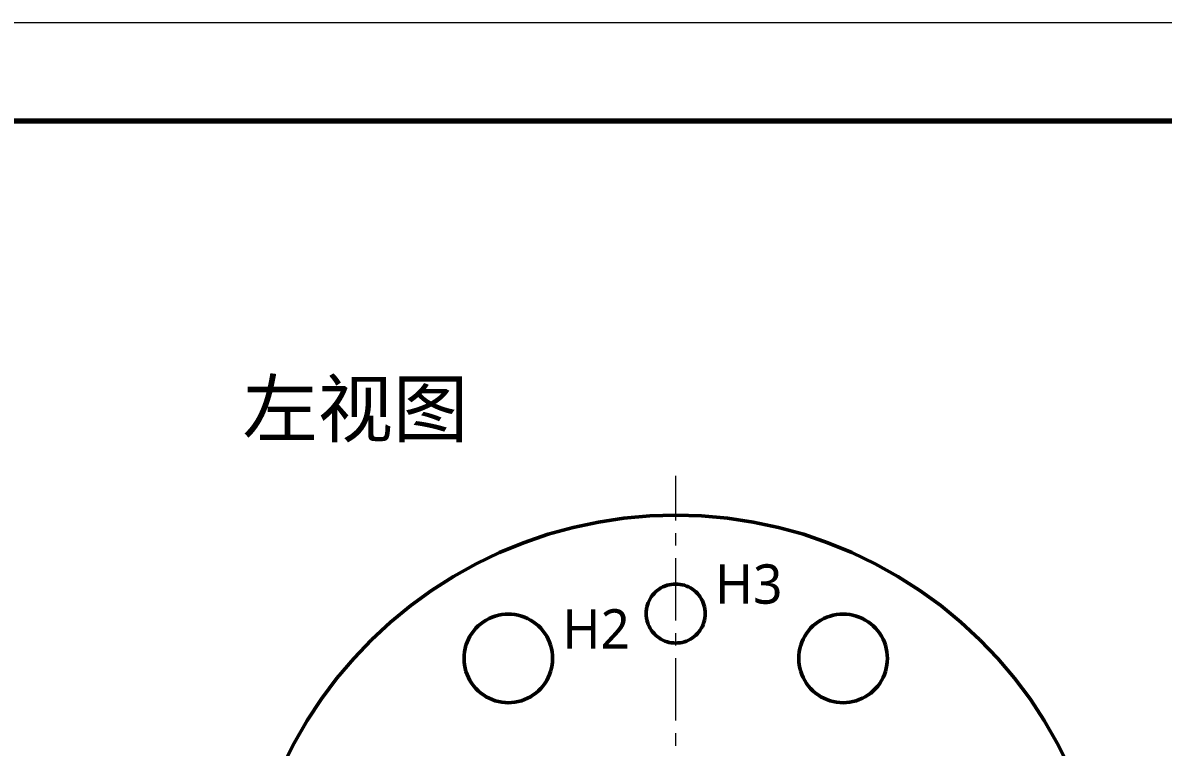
# Model space of a CAD drawing. Header units: millimetres. Extents: x 0 to 420, y 0 to 297.
# Drawn here: x 176.3 to 234.2, y 260.2 to 297 of the extents above; entities that cross this region are included whole.
import ezdxf

# ---------------------------------------------------------------- set-up
doc = ezdxf.new("R2010")
doc.units = ezdxf.units.MM
doc.linetypes.add('CENTER', pattern=[5.08, 3.175, -0.635, 0.635, -0.635])
doc.linetypes.add('DASHED', pattern=[1.524, 1.27, -0.254])
for name, color, linetype, lineweight in [('CENTER', 1, 'CENTER', 18), ('DIM', 3, 'CONTINUOUS', 18), ('FRAME', 7, 'CONTINUOUS', 70), ('HIDDEN', 8, 'DASHED', 25), ('TEXT', 7, 'CONTINUOUS', 25), ('VISIBLE', 7, 'CONTINUOUS', 50)]:
    doc.layers.add(name, color=color, linetype=linetype, lineweight=lineweight)
doc.styles.add('CJK', font='NotoSansCJK-Regular.ttc')

msp = doc.modelspace()

# ---------------------------------------------------------------- linework, layer by layer
at = {"layer": 'CENTER'}
msp.add_line((209.49754, 226), (209.49754, 274), dxfattribs=at)
at = {"layer": 'FRAME', "lineweight": 18}
msp.add_lwpolyline([(0, 0), (420, 0), (420, 297), (0, 297)], close=True, dxfattribs=at)
at = {"layer": 'FRAME'}
msp.add_lwpolyline([(25, 5), (415, 5), (415, 292), (25, 292)], close=True, dxfattribs=at)
at = {"layer": 'HIDDEN'}
for points in [[(204.28177, 271.37278), (205.56929, 271.64645)], [(205.56929, 271.64645), (206.87087, 271.84263)], [(206.87087, 271.84263), (208.18185, 271.96062)], [(208.18185, 271.96062), (209.49754, 272)], [(209.49754, 272), (210.81323, 271.96062)], [(210.81323, 271.96062), (212.12421, 271.84263)], [(212.12421, 271.84263), (213.42579, 271.64645)], [(213.42579, 271.64645), (214.71331, 271.37278)], [(201.76729, 270.59717), (203.01292, 271.0226)], [(203.01292, 271.0226), (204.28177, 271.37278)], [(214.71331, 271.37278), (215.98215, 271.0226)], [(215.98215, 271.0226), (217.22778, 270.59717)], [(200.54933, 270.098), (201.76729, 270.59717)], [(217.22778, 270.59717), (218.44574, 270.098)], [(199.3634, 269.52689), (200.54933, 270.098)], [(218.44574, 270.098), (219.63167, 269.52689)], [(198.21375, 268.88587), (199.3634, 269.52689)], [(219.63167, 269.52689), (220.78132, 268.88587)], [(197.1045, 268.17725), (198.21375, 268.88587)], [(220.78132, 268.88587), (221.89058, 268.17725)], [(196.0396, 267.40356), (197.1045, 268.17725)], [(208.47728, 268.09958), (208.39796, 268.02026)], [(208.5623, 268.17275), (208.47728, 268.09958)], [(208.65256, 268.23936), (208.5623, 268.17275)], [(208.74754, 268.29904), (208.65256, 268.23936)], [(208.84671, 268.35145), (208.74754, 268.29904)], [(208.94953, 268.39631), (208.84671, 268.35145)], [(209.05541, 268.43336), (208.94953, 268.39631)], [(209.16376, 268.46239), (209.05541, 268.43336)], [(209.27397, 268.48325), (209.16376, 268.46239)], [(209.38544, 268.49581), (209.27397, 268.48325)], [(209.49754, 268.5), (209.38544, 268.49581)], [(209.60963, 268.49581), (209.49754, 268.5)], [(209.7211, 268.48325), (209.60963, 268.49581)], [(209.83132, 268.46239), (209.7211, 268.48325)], [(209.93967, 268.43336), (209.83132, 268.46239)], [(210.04555, 268.39631), (209.93967, 268.43336)], [(210.14836, 268.35145), (210.04555, 268.39631)], [(210.24754, 268.29904), (210.14836, 268.35145)], [(210.34252, 268.23936), (210.24754, 268.29904)], [(210.43277, 268.17275), (210.34252, 268.23936)], [(210.5178, 268.09958), (210.43277, 268.17275)], [(210.59712, 268.02026), (210.5178, 268.09958)], [(221.89058, 268.17725), (222.95547, 267.40356)], [(208.10123, 267.54801), (208.06418, 267.44213)], [(208.14608, 267.65083), (208.10123, 267.54801)], [(208.1985, 267.75), (208.14608, 267.65083)], [(208.25818, 267.84498), (208.1985, 267.75)], [(208.32479, 267.93523), (208.25818, 267.84498)], [(208.39796, 268.02026), (208.32479, 267.93523)], [(210.67029, 267.93523), (210.59712, 268.02026)], [(210.7369, 267.84498), (210.67029, 267.93523)], [(210.79658, 267.75), (210.7369, 267.84498)], [(210.84899, 267.65083), (210.79658, 267.75)], [(210.89385, 267.54801), (210.84899, 267.65083)], [(210.9309, 267.44213), (210.89385, 267.54801)], [(195.02289, 266.56757), (196.0396, 267.40356)], [(200.66219, 266.9473), (200.49687, 266.91602)], [(200.8294, 266.96614), (200.66219, 266.9473)], [(200.99754, 266.97243), (200.8294, 266.96614)], [(201.16568, 266.96614), (200.99754, 266.97243)], [(201.33288, 266.9473), (201.16568, 266.96614)], [(201.49821, 266.91602), (201.33288, 266.9473)], [(208.00173, 267.1121), (207.99754, 267)], [(207.99754, 267), (208.00173, 266.8879)], [(208.01429, 267.22356), (208.00173, 267.1121)], [(208.03515, 267.33378), (208.01429, 267.22356)], [(208.06418, 267.44213), (208.03515, 267.33378)], [(210.95993, 267.33378), (210.9309, 267.44213)], [(210.98078, 267.22356), (210.95993, 267.33378)], [(210.99334, 267.1121), (210.98078, 267.22356)], [(210.99754, 267), (210.99334, 267.1121)], [(210.99334, 266.8879), (210.99754, 267)], [(217.66219, 266.9473), (217.49687, 266.91602)], [(217.8294, 266.96614), (217.66219, 266.9473)], [(217.99754, 266.97243), (217.8294, 266.96614)], [(218.16568, 266.96614), (217.99754, 266.97243)], [(218.33288, 266.9473), (218.16568, 266.96614)], [(218.49821, 266.91602), (218.33288, 266.9473)], [(222.95547, 267.40356), (223.97219, 266.56757)], [(194.05798, 265.67227), (195.02289, 266.56757)], [(199.46715, 266.3718), (199.34817, 266.25282)], [(199.59469, 266.48155), (199.46715, 266.3718)], [(199.73007, 266.58147), (199.59469, 266.48155)], [(199.87254, 266.67099), (199.73007, 266.58147)], [(200.0213, 266.74961), (199.87254, 266.67099)], [(200.17552, 266.8169), (200.0213, 266.74961)], [(200.33434, 266.87247), (200.17552, 266.8169)], [(200.49687, 266.91602), (200.33434, 266.87247)], [(201.66074, 266.87247), (201.49821, 266.91602)], [(201.81956, 266.8169), (201.66074, 266.87247)], [(201.97378, 266.74961), (201.81956, 266.8169)], [(202.12254, 266.67099), (201.97378, 266.74961)], [(202.26501, 266.58147), (202.12254, 266.67099)], [(202.40039, 266.48155), (202.26501, 266.58147)], [(202.52793, 266.3718), (202.40039, 266.48155)], [(202.6469, 266.25282), (202.52793, 266.3718)], [(208.00173, 266.8879), (208.01429, 266.77644)], [(208.01429, 266.77644), (208.03515, 266.66622)], [(208.03515, 266.66622), (208.06418, 266.55787)], [(208.06418, 266.55787), (208.10123, 266.45199)], [(208.10123, 266.45199), (208.14608, 266.34917)], [(210.84899, 266.34917), (210.89385, 266.45199)], [(210.89385, 266.45199), (210.9309, 266.55787)], [(210.9309, 266.55787), (210.95993, 266.66622)], [(210.95993, 266.66622), (210.98078, 266.77644)], [(210.98078, 266.77644), (210.99334, 266.8879)], [(216.46715, 266.3718), (216.34817, 266.25282)], [(216.59469, 266.48155), (216.46715, 266.3718)], [(216.73007, 266.58147), (216.59469, 266.48155)], [(216.87254, 266.67099), (216.73007, 266.58147)], [(217.0213, 266.74961), (216.87254, 266.67099)], [(217.17552, 266.8169), (217.0213, 266.74961)], [(217.33434, 266.87247), (217.17552, 266.8169)], [(217.49687, 266.91602), (217.33434, 266.87247)], [(218.66074, 266.87247), (218.49821, 266.91602)], [(218.81956, 266.8169), (218.66074, 266.87247)], [(218.97378, 266.74961), (218.81956, 266.8169)], [(219.12254, 266.67099), (218.97378, 266.74961)], [(219.26501, 266.58147), (219.12254, 266.67099)], [(219.40039, 266.48155), (219.26501, 266.58147)], [(219.52793, 266.3718), (219.40039, 266.48155)], [(219.6469, 266.25282), (219.52793, 266.3718)], [(223.97219, 266.56757), (224.93709, 265.67227)], [(199.04898, 265.84743), (198.97036, 265.69867)], [(199.1385, 265.9899), (199.04898, 265.84743)], [(199.23842, 266.12528), (199.1385, 265.9899)], [(199.34817, 266.25282), (199.23842, 266.12528)], [(202.75666, 266.12528), (202.6469, 266.25282)], [(202.85658, 265.9899), (202.75666, 266.12528)], [(202.9461, 265.84743), (202.85658, 265.9899)], [(203.02472, 265.69867), (202.9461, 265.84743)], [(208.14608, 266.34917), (208.1985, 266.25)], [(208.1985, 266.25), (208.25818, 266.15502)], [(208.25818, 266.15502), (208.32479, 266.06477)], [(208.32479, 266.06477), (208.39796, 265.97974)], [(208.39796, 265.97974), (208.47728, 265.90042)], [(208.47728, 265.90042), (208.5623, 265.82725)], [(208.5623, 265.82725), (208.65256, 265.76064)], [(210.34252, 265.76064), (210.43277, 265.82725)], [(210.43277, 265.82725), (210.5178, 265.90042)], [(210.5178, 265.90042), (210.59712, 265.97974)], [(210.59712, 265.97974), (210.67029, 266.06477)], [(210.67029, 266.06477), (210.7369, 266.15502)], [(210.7369, 266.15502), (210.79658, 266.25)], [(210.79658, 266.25), (210.84899, 266.34917)], [(216.04898, 265.84743), (215.97036, 265.69867)], [(216.1385, 265.9899), (216.04898, 265.84743)], [(216.23842, 266.12528), (216.1385, 265.9899)], [(216.34817, 266.25282), (216.23842, 266.12528)], [(219.75666, 266.12528), (219.6469, 266.25282)], [(219.85658, 265.9899), (219.75666, 266.12528)], [(219.9461, 265.84743), (219.85658, 265.9899)], [(220.02472, 265.69867), (219.9461, 265.84743)], [(193.14835, 264.72087), (194.05798, 265.67227)], [(198.80395, 265.2231), (198.77267, 265.05778)], [(198.8475, 265.38563), (198.80395, 265.2231)], [(198.90307, 265.54445), (198.8475, 265.38563)], [(198.97036, 265.69867), (198.90307, 265.54445)], [(203.092, 265.54445), (203.02472, 265.69867)], [(203.14758, 265.38563), (203.092, 265.54445)], [(203.19113, 265.2231), (203.14758, 265.38563)], [(203.22241, 265.05778), (203.19113, 265.2231)], [(208.65256, 265.76064), (208.74754, 265.70096)], [(208.74754, 265.70096), (208.84671, 265.64855)], [(208.84671, 265.64855), (208.94953, 265.60369)], [(208.94953, 265.60369), (209.05541, 265.56664)], [(209.05541, 265.56664), (209.16376, 265.53761)], [(209.16376, 265.53761), (209.27397, 265.51675)], [(209.27397, 265.51675), (209.38544, 265.50419)], [(209.38544, 265.50419), (209.49754, 265.5)], [(209.49754, 265.5), (209.60963, 265.50419)], [(209.60963, 265.50419), (209.7211, 265.51675)], [(209.7211, 265.51675), (209.83132, 265.53761)], [(209.83132, 265.53761), (209.93967, 265.56664)], [(209.93967, 265.56664), (210.04555, 265.60369)], [(210.04555, 265.60369), (210.14836, 265.64855)], [(210.14836, 265.64855), (210.24754, 265.70096)], [(210.24754, 265.70096), (210.34252, 265.76064)], [(215.80395, 265.2231), (215.77267, 265.05778)], [(215.8475, 265.38563), (215.80395, 265.2231)], [(215.90307, 265.54445), (215.8475, 265.38563)], [(215.97036, 265.69867), (215.90307, 265.54445)], [(220.092, 265.54445), (220.02472, 265.69867)], [(220.14758, 265.38563), (220.092, 265.54445)], [(220.19113, 265.2231), (220.14758, 265.38563)], [(220.22241, 265.05778), (220.19113, 265.2231)], [(224.93709, 265.67227), (225.84672, 264.72087)], [(192.29725, 263.71678), (193.14835, 264.72087)], [(198.75383, 264.89057), (198.74754, 264.72243)], [(198.74754, 264.72243), (198.75383, 264.55429)], [(198.77267, 265.05778), (198.75383, 264.89057)], [(203.24125, 264.89057), (203.22241, 265.05778)], [(203.24754, 264.72243), (203.24125, 264.89057)], [(203.24125, 264.55429), (203.24754, 264.72243)], [(215.75383, 264.89057), (215.74754, 264.72243)], [(215.74754, 264.72243), (215.75383, 264.55429)], [(215.77267, 265.05778), (215.75383, 264.89057)], [(220.24125, 264.89057), (220.22241, 265.05778)], [(220.24754, 264.72243), (220.24125, 264.89057)], [(220.24125, 264.55429), (220.24754, 264.72243)], [(225.84672, 264.72087), (226.69783, 263.71678)], [(198.75383, 264.55429), (198.77267, 264.38709)], [(198.77267, 264.38709), (198.80395, 264.22176)], [(198.80395, 264.22176), (198.8475, 264.05923)], [(198.8475, 264.05923), (198.90307, 263.90041)], [(203.092, 263.90041), (203.14758, 264.05923)], [(203.14758, 264.05923), (203.19113, 264.22176)], [(203.19113, 264.22176), (203.22241, 264.38709)], [(203.22241, 264.38709), (203.24125, 264.55429)], [(215.75383, 264.55429), (215.77267, 264.38709)], [(215.77267, 264.38709), (215.80395, 264.22176)], [(215.80395, 264.22176), (215.8475, 264.05923)], [(215.8475, 264.05923), (215.90307, 263.90041)], [(220.092, 263.90041), (220.14758, 264.05923)], [(220.14758, 264.05923), (220.19113, 264.22176)], [(220.19113, 264.22176), (220.22241, 264.38709)], [(220.22241, 264.38709), (220.24125, 264.55429)], [(191.50771, 262.66358), (192.29725, 263.71678)], [(198.90307, 263.90041), (198.97036, 263.74619)], [(198.97036, 263.74619), (199.04898, 263.59743)], [(199.04898, 263.59743), (199.1385, 263.45496)], [(202.85658, 263.45496), (202.9461, 263.59743)], [(202.9461, 263.59743), (203.02472, 263.74619)], [(203.02472, 263.74619), (203.092, 263.90041)], [(215.90307, 263.90041), (215.97036, 263.74619)], [(215.97036, 263.74619), (216.04898, 263.59743)], [(216.04898, 263.59743), (216.1385, 263.45496)], [(219.85658, 263.45496), (219.9461, 263.59743)], [(219.9461, 263.59743), (220.02472, 263.74619)], [(220.02472, 263.74619), (220.092, 263.90041)], [(226.69783, 263.71678), (227.48736, 262.66358)], [(199.1385, 263.45496), (199.23842, 263.31958)], [(199.23842, 263.31958), (199.34817, 263.19204)], [(199.34817, 263.19204), (199.46715, 263.07307)], [(199.46715, 263.07307), (199.59469, 262.96331)], [(199.59469, 262.96331), (199.73007, 262.86339)], [(202.26501, 262.86339), (202.40039, 262.96331)], [(202.40039, 262.96331), (202.52793, 263.07307)], [(202.52793, 263.07307), (202.6469, 263.19204)], [(202.6469, 263.19204), (202.75666, 263.31958)], [(202.75666, 263.31958), (202.85658, 263.45496)], [(216.1385, 263.45496), (216.23842, 263.31958)], [(216.23842, 263.31958), (216.34817, 263.19204)], [(216.34817, 263.19204), (216.46715, 263.07307)], [(216.46715, 263.07307), (216.59469, 262.96331)], [(216.59469, 262.96331), (216.73007, 262.86339)], [(219.26501, 262.86339), (219.40039, 262.96331)], [(219.40039, 262.96331), (219.52793, 263.07307)], [(219.52793, 263.07307), (219.6469, 263.19204)], [(219.6469, 263.19204), (219.75666, 263.31958)], [(219.75666, 263.31958), (219.85658, 263.45496)], [(190.78258, 261.56504), (191.50771, 262.66358)], [(199.73007, 262.86339), (199.87254, 262.77387)], [(199.87254, 262.77387), (200.0213, 262.69525)], [(200.0213, 262.69525), (200.17552, 262.62797)], [(200.17552, 262.62797), (200.33434, 262.57239)], [(200.33434, 262.57239), (200.49687, 262.52884)], [(200.49687, 262.52884), (200.66219, 262.49756)], [(200.66219, 262.49756), (200.8294, 262.47872)], [(200.8294, 262.47872), (200.99754, 262.47243)], [(200.99754, 262.47243), (201.16568, 262.47872)], [(201.16568, 262.47872), (201.33288, 262.49756)], [(201.33288, 262.49756), (201.49821, 262.52884)], [(201.49821, 262.52884), (201.66074, 262.57239)], [(201.66074, 262.57239), (201.81956, 262.62797)], [(201.81956, 262.62797), (201.97378, 262.69525)], [(201.97378, 262.69525), (202.12254, 262.77387)], [(202.12254, 262.77387), (202.26501, 262.86339)], [(216.73007, 262.86339), (216.87254, 262.77387)], [(216.87254, 262.77387), (217.0213, 262.69525)], [(217.0213, 262.69525), (217.17552, 262.62797)], [(217.17552, 262.62797), (217.33434, 262.57239)], [(217.33434, 262.57239), (217.49687, 262.52884)], [(217.49687, 262.52884), (217.66219, 262.49756)], [(217.66219, 262.49756), (217.8294, 262.47872)], [(217.8294, 262.47872), (217.99754, 262.47243)], [(217.99754, 262.47243), (218.16568, 262.47872)], [(218.16568, 262.47872), (218.33288, 262.49756)], [(218.33288, 262.49756), (218.49821, 262.52884)], [(218.49821, 262.52884), (218.66074, 262.57239)], [(218.66074, 262.57239), (218.81956, 262.62797)], [(218.81956, 262.62797), (218.97378, 262.69525)], [(218.97378, 262.69525), (219.12254, 262.77387)], [(219.12254, 262.77387), (219.26501, 262.86339)], [(227.48736, 262.66358), (228.2125, 261.56504)], [(190.12444, 260.42511), (190.78258, 261.56504)], [(228.2125, 261.56504), (228.87064, 260.42511)], [(189.53565, 259.24786), (190.12444, 260.42511)], [(228.87064, 260.42511), (229.45943, 259.24786)]]:
    msp.add_lwpolyline(points, dxfattribs=at)
at = {"layer": 'VISIBLE'}
for points in [[(204.28177, 271.37278), (205.56929, 271.64645)], [(205.56929, 271.64645), (206.87087, 271.84263)], [(206.87087, 271.84263), (208.18185, 271.96062)], [(208.18185, 271.96062), (209.49754, 272)], [(209.49754, 272), (210.81323, 271.96062)], [(210.81323, 271.96062), (212.12421, 271.84263)], [(212.12421, 271.84263), (213.42579, 271.64645)], [(213.42579, 271.64645), (214.71331, 271.37278)], [(201.76729, 270.59717), (203.01292, 271.0226)], [(203.01292, 271.0226), (204.28177, 271.37278)], [(214.71331, 271.37278), (215.98215, 271.0226)], [(215.98215, 271.0226), (217.22778, 270.59717)], [(200.54933, 270.098), (201.76729, 270.59717)], [(217.22778, 270.59717), (218.44574, 270.098)], [(199.3634, 269.52689), (200.54933, 270.098)], [(218.44574, 270.098), (219.63167, 269.52689)], [(198.21375, 268.88587), (199.3634, 269.52689)], [(219.63167, 269.52689), (220.78132, 268.88587)], [(197.1045, 268.17725), (198.21375, 268.88587)], [(220.78132, 268.88587), (221.89058, 268.17725)], [(196.0396, 267.40356), (197.1045, 268.17725)], [(208.47728, 268.09958), (208.39796, 268.02026)], [(208.5623, 268.17275), (208.47728, 268.09958)], [(208.65256, 268.23936), (208.5623, 268.17275)], [(208.74754, 268.29904), (208.65256, 268.23936)], [(208.84671, 268.35145), (208.74754, 268.29904)], [(208.94953, 268.39631), (208.84671, 268.35145)], [(209.05541, 268.43336), (208.94953, 268.39631)], [(209.16376, 268.46239), (209.05541, 268.43336)], [(209.27397, 268.48325), (209.16376, 268.46239)], [(209.38544, 268.49581), (209.27397, 268.48325)], [(209.49754, 268.5), (209.38544, 268.49581)], [(209.60963, 268.49581), (209.49754, 268.5)], [(209.7211, 268.48325), (209.60963, 268.49581)], [(209.83132, 268.46239), (209.7211, 268.48325)], [(209.93967, 268.43336), (209.83132, 268.46239)], [(210.04555, 268.39631), (209.93967, 268.43336)], [(210.14836, 268.35145), (210.04555, 268.39631)], [(210.24754, 268.29904), (210.14836, 268.35145)], [(210.34252, 268.23936), (210.24754, 268.29904)], [(210.43277, 268.17275), (210.34252, 268.23936)], [(210.5178, 268.09958), (210.43277, 268.17275)], [(210.59712, 268.02026), (210.5178, 268.09958)], [(221.89058, 268.17725), (222.95547, 267.40356)], [(208.10123, 267.54801), (208.06418, 267.44213)], [(208.14608, 267.65083), (208.10123, 267.54801)], [(208.1985, 267.75), (208.14608, 267.65083)], [(208.25818, 267.84498), (208.1985, 267.75)], [(208.32479, 267.93523), (208.25818, 267.84498)], [(208.39796, 268.02026), (208.32479, 267.93523)], [(210.67029, 267.93523), (210.59712, 268.02026)], [(210.7369, 267.84498), (210.67029, 267.93523)], [(210.79658, 267.75), (210.7369, 267.84498)], [(210.84899, 267.65083), (210.79658, 267.75)], [(210.89385, 267.54801), (210.84899, 267.65083)], [(210.9309, 267.44213), (210.89385, 267.54801)], [(195.02289, 266.56757), (196.0396, 267.40356)], [(200.66219, 266.9473), (200.49687, 266.91602)], [(200.8294, 266.96614), (200.66219, 266.9473)], [(200.99754, 266.97243), (200.8294, 266.96614)], [(201.16568, 266.96614), (200.99754, 266.97243)], [(201.33288, 266.9473), (201.16568, 266.96614)], [(201.49821, 266.91602), (201.33288, 266.9473)], [(208.00173, 267.1121), (207.99754, 267)], [(207.99754, 267), (208.00173, 266.8879)], [(208.01429, 267.22356), (208.00173, 267.1121)], [(208.03515, 267.33378), (208.01429, 267.22356)], [(208.06418, 267.44213), (208.03515, 267.33378)], [(210.95993, 267.33378), (210.9309, 267.44213)], [(210.98078, 267.22356), (210.95993, 267.33378)], [(210.99334, 267.1121), (210.98078, 267.22356)], [(210.99754, 267), (210.99334, 267.1121)], [(210.99334, 266.8879), (210.99754, 267)], [(217.66219, 266.9473), (217.49687, 266.91602)], [(217.8294, 266.96614), (217.66219, 266.9473)], [(217.99754, 266.97243), (217.8294, 266.96614)], [(218.16568, 266.96614), (217.99754, 266.97243)], [(218.33288, 266.9473), (218.16568, 266.96614)], [(218.49821, 266.91602), (218.33288, 266.9473)], [(222.95547, 267.40356), (223.97219, 266.56757)], [(194.05798, 265.67227), (195.02289, 266.56757)], [(199.46715, 266.3718), (199.34817, 266.25282)], [(199.59469, 266.48155), (199.46715, 266.3718)], [(199.73007, 266.58147), (199.59469, 266.48155)], [(199.87254, 266.67099), (199.73007, 266.58147)], [(200.0213, 266.74961), (199.87254, 266.67099)], [(200.17552, 266.8169), (200.0213, 266.74961)], [(200.33434, 266.87247), (200.17552, 266.8169)], [(200.49687, 266.91602), (200.33434, 266.87247)], [(201.66074, 266.87247), (201.49821, 266.91602)], [(201.81956, 266.8169), (201.66074, 266.87247)], [(201.97378, 266.74961), (201.81956, 266.8169)], [(202.12254, 266.67099), (201.97378, 266.74961)], [(202.26501, 266.58147), (202.12254, 266.67099)], [(202.40039, 266.48155), (202.26501, 266.58147)], [(202.52793, 266.3718), (202.40039, 266.48155)], [(202.6469, 266.25282), (202.52793, 266.3718)], [(208.00173, 266.8879), (208.01429, 266.77644)], [(208.01429, 266.77644), (208.03515, 266.66622)], [(208.03515, 266.66622), (208.06418, 266.55787)], [(208.06418, 266.55787), (208.10123, 266.45199)], [(208.10123, 266.45199), (208.14608, 266.34917)], [(210.84899, 266.34917), (210.89385, 266.45199)], [(210.89385, 266.45199), (210.9309, 266.55787)], [(210.9309, 266.55787), (210.95993, 266.66622)], [(210.95993, 266.66622), (210.98078, 266.77644)], [(210.98078, 266.77644), (210.99334, 266.8879)], [(216.46715, 266.3718), (216.34817, 266.25282)], [(216.59469, 266.48155), (216.46715, 266.3718)], [(216.73007, 266.58147), (216.59469, 266.48155)], [(216.87254, 266.67099), (216.73007, 266.58147)], [(217.0213, 266.74961), (216.87254, 266.67099)], [(217.17552, 266.8169), (217.0213, 266.74961)], [(217.33434, 266.87247), (217.17552, 266.8169)], [(217.49687, 266.91602), (217.33434, 266.87247)], [(218.66074, 266.87247), (218.49821, 266.91602)], [(218.81956, 266.8169), (218.66074, 266.87247)], [(218.97378, 266.74961), (218.81956, 266.8169)], [(219.12254, 266.67099), (218.97378, 266.74961)], [(219.26501, 266.58147), (219.12254, 266.67099)], [(219.40039, 266.48155), (219.26501, 266.58147)], [(219.52793, 266.3718), (219.40039, 266.48155)], [(219.6469, 266.25282), (219.52793, 266.3718)], [(223.97219, 266.56757), (224.93709, 265.67227)], [(199.04898, 265.84743), (198.97036, 265.69867)], [(199.1385, 265.9899), (199.04898, 265.84743)], [(199.23842, 266.12528), (199.1385, 265.9899)], [(199.34817, 266.25282), (199.23842, 266.12528)], [(202.75666, 266.12528), (202.6469, 266.25282)], [(202.85658, 265.9899), (202.75666, 266.12528)], [(202.9461, 265.84743), (202.85658, 265.9899)], [(203.02472, 265.69867), (202.9461, 265.84743)], [(208.14608, 266.34917), (208.1985, 266.25)], [(208.1985, 266.25), (208.25818, 266.15502)], [(208.25818, 266.15502), (208.32479, 266.06477)], [(208.32479, 266.06477), (208.39796, 265.97974)], [(208.39796, 265.97974), (208.47728, 265.90042)], [(208.47728, 265.90042), (208.5623, 265.82725)], [(208.5623, 265.82725), (208.65256, 265.76064)], [(210.34252, 265.76064), (210.43277, 265.82725)], [(210.43277, 265.82725), (210.5178, 265.90042)], [(210.5178, 265.90042), (210.59712, 265.97974)], [(210.59712, 265.97974), (210.67029, 266.06477)], [(210.67029, 266.06477), (210.7369, 266.15502)], [(210.7369, 266.15502), (210.79658, 266.25)], [(210.79658, 266.25), (210.84899, 266.34917)], [(216.04898, 265.84743), (215.97036, 265.69867)], [(216.1385, 265.9899), (216.04898, 265.84743)], [(216.23842, 266.12528), (216.1385, 265.9899)], [(216.34817, 266.25282), (216.23842, 266.12528)], [(219.75666, 266.12528), (219.6469, 266.25282)], [(219.85658, 265.9899), (219.75666, 266.12528)], [(219.9461, 265.84743), (219.85658, 265.9899)], [(220.02472, 265.69867), (219.9461, 265.84743)], [(193.14835, 264.72087), (194.05798, 265.67227)], [(198.80395, 265.2231), (198.77267, 265.05778)], [(198.8475, 265.38563), (198.80395, 265.2231)], [(198.90307, 265.54445), (198.8475, 265.38563)], [(198.97036, 265.69867), (198.90307, 265.54445)], [(203.092, 265.54445), (203.02472, 265.69867)], [(203.14758, 265.38563), (203.092, 265.54445)], [(203.19113, 265.2231), (203.14758, 265.38563)], [(203.22241, 265.05778), (203.19113, 265.2231)], [(208.65256, 265.76064), (208.74754, 265.70096)], [(208.74754, 265.70096), (208.84671, 265.64855)], [(208.84671, 265.64855), (208.94953, 265.60369)], [(208.94953, 265.60369), (209.05541, 265.56664)], [(209.05541, 265.56664), (209.16376, 265.53761)], [(209.16376, 265.53761), (209.27397, 265.51675)], [(209.27397, 265.51675), (209.38544, 265.50419)], [(209.38544, 265.50419), (209.49754, 265.5)], [(209.49754, 265.5), (209.60963, 265.50419)], [(209.60963, 265.50419), (209.7211, 265.51675)], [(209.7211, 265.51675), (209.83132, 265.53761)], [(209.83132, 265.53761), (209.93967, 265.56664)], [(209.93967, 265.56664), (210.04555, 265.60369)], [(210.04555, 265.60369), (210.14836, 265.64855)], [(210.14836, 265.64855), (210.24754, 265.70096)], [(210.24754, 265.70096), (210.34252, 265.76064)], [(215.80395, 265.2231), (215.77267, 265.05778)], [(215.8475, 265.38563), (215.80395, 265.2231)], [(215.90307, 265.54445), (215.8475, 265.38563)], [(215.97036, 265.69867), (215.90307, 265.54445)], [(220.092, 265.54445), (220.02472, 265.69867)], [(220.14758, 265.38563), (220.092, 265.54445)], [(220.19113, 265.2231), (220.14758, 265.38563)], [(220.22241, 265.05778), (220.19113, 265.2231)], [(224.93709, 265.67227), (225.84672, 264.72087)], [(192.29725, 263.71678), (193.14835, 264.72087)], [(198.75383, 264.89057), (198.74754, 264.72243)], [(198.74754, 264.72243), (198.75383, 264.55429)], [(198.77267, 265.05778), (198.75383, 264.89057)], [(203.24125, 264.89057), (203.22241, 265.05778)], [(203.24754, 264.72243), (203.24125, 264.89057)], [(203.24125, 264.55429), (203.24754, 264.72243)], [(215.75383, 264.89057), (215.74754, 264.72243)], [(215.74754, 264.72243), (215.75383, 264.55429)], [(215.77267, 265.05778), (215.75383, 264.89057)], [(220.24125, 264.89057), (220.22241, 265.05778)], [(220.24754, 264.72243), (220.24125, 264.89057)], [(220.24125, 264.55429), (220.24754, 264.72243)], [(225.84672, 264.72087), (226.69783, 263.71678)], [(198.75383, 264.55429), (198.77267, 264.38709)], [(198.77267, 264.38709), (198.80395, 264.22176)], [(198.80395, 264.22176), (198.8475, 264.05923)], [(198.8475, 264.05923), (198.90307, 263.90041)], [(203.092, 263.90041), (203.14758, 264.05923)], [(203.14758, 264.05923), (203.19113, 264.22176)], [(203.19113, 264.22176), (203.22241, 264.38709)], [(203.22241, 264.38709), (203.24125, 264.55429)], [(215.75383, 264.55429), (215.77267, 264.38709)], [(215.77267, 264.38709), (215.80395, 264.22176)], [(215.80395, 264.22176), (215.8475, 264.05923)], [(215.8475, 264.05923), (215.90307, 263.90041)], [(220.092, 263.90041), (220.14758, 264.05923)], [(220.14758, 264.05923), (220.19113, 264.22176)], [(220.19113, 264.22176), (220.22241, 264.38709)], [(220.22241, 264.38709), (220.24125, 264.55429)], [(191.50771, 262.66358), (192.29725, 263.71678)], [(198.90307, 263.90041), (198.97036, 263.74619)], [(198.97036, 263.74619), (199.04898, 263.59743)], [(199.04898, 263.59743), (199.1385, 263.45496)], [(202.85658, 263.45496), (202.9461, 263.59743)], [(202.9461, 263.59743), (203.02472, 263.74619)], [(203.02472, 263.74619), (203.092, 263.90041)], [(215.90307, 263.90041), (215.97036, 263.74619)], [(215.97036, 263.74619), (216.04898, 263.59743)], [(216.04898, 263.59743), (216.1385, 263.45496)], [(219.85658, 263.45496), (219.9461, 263.59743)], [(219.9461, 263.59743), (220.02472, 263.74619)], [(220.02472, 263.74619), (220.092, 263.90041)], [(226.69783, 263.71678), (227.48736, 262.66358)], [(199.1385, 263.45496), (199.23842, 263.31958)], [(199.23842, 263.31958), (199.34817, 263.19204)], [(199.34817, 263.19204), (199.46715, 263.07307)], [(199.46715, 263.07307), (199.59469, 262.96331)], [(199.59469, 262.96331), (199.73007, 262.86339)], [(202.26501, 262.86339), (202.40039, 262.96331)], [(202.40039, 262.96331), (202.52793, 263.07307)], [(202.52793, 263.07307), (202.6469, 263.19204)], [(202.6469, 263.19204), (202.75666, 263.31958)], [(202.75666, 263.31958), (202.85658, 263.45496)], [(216.1385, 263.45496), (216.23842, 263.31958)], [(216.23842, 263.31958), (216.34817, 263.19204)], [(216.34817, 263.19204), (216.46715, 263.07307)], [(216.46715, 263.07307), (216.59469, 262.96331)], [(216.59469, 262.96331), (216.73007, 262.86339)], [(219.26501, 262.86339), (219.40039, 262.96331)], [(219.40039, 262.96331), (219.52793, 263.07307)], [(219.52793, 263.07307), (219.6469, 263.19204)], [(219.6469, 263.19204), (219.75666, 263.31958)], [(219.75666, 263.31958), (219.85658, 263.45496)], [(190.78258, 261.56504), (191.50771, 262.66358)], [(199.73007, 262.86339), (199.87254, 262.77387)], [(199.87254, 262.77387), (200.0213, 262.69525)], [(200.0213, 262.69525), (200.17552, 262.62797)], [(200.17552, 262.62797), (200.33434, 262.57239)], [(200.33434, 262.57239), (200.49687, 262.52884)], [(200.49687, 262.52884), (200.66219, 262.49756)], [(200.66219, 262.49756), (200.8294, 262.47872)], [(200.8294, 262.47872), (200.99754, 262.47243)], [(200.99754, 262.47243), (201.16568, 262.47872)], [(201.16568, 262.47872), (201.33288, 262.49756)], [(201.33288, 262.49756), (201.49821, 262.52884)], [(201.49821, 262.52884), (201.66074, 262.57239)], [(201.66074, 262.57239), (201.81956, 262.62797)], [(201.81956, 262.62797), (201.97378, 262.69525)], [(201.97378, 262.69525), (202.12254, 262.77387)], [(202.12254, 262.77387), (202.26501, 262.86339)], [(216.73007, 262.86339), (216.87254, 262.77387)], [(216.87254, 262.77387), (217.0213, 262.69525)], [(217.0213, 262.69525), (217.17552, 262.62797)], [(217.17552, 262.62797), (217.33434, 262.57239)], [(217.33434, 262.57239), (217.49687, 262.52884)], [(217.49687, 262.52884), (217.66219, 262.49756)], [(217.66219, 262.49756), (217.8294, 262.47872)], [(217.8294, 262.47872), (217.99754, 262.47243)], [(217.99754, 262.47243), (218.16568, 262.47872)], [(218.16568, 262.47872), (218.33288, 262.49756)], [(218.33288, 262.49756), (218.49821, 262.52884)], [(218.49821, 262.52884), (218.66074, 262.57239)], [(218.66074, 262.57239), (218.81956, 262.62797)], [(218.81956, 262.62797), (218.97378, 262.69525)], [(218.97378, 262.69525), (219.12254, 262.77387)], [(219.12254, 262.77387), (219.26501, 262.86339)], [(227.48736, 262.66358), (228.2125, 261.56504)], [(190.12444, 260.42511), (190.78258, 261.56504)], [(228.2125, 261.56504), (228.87064, 260.42511)], [(189.53565, 259.24786), (190.12444, 260.42511)], [(228.87064, 260.42511), (229.45943, 259.24786)]]:
    msp.add_lwpolyline(points, dxfattribs=at)

# ---------------------------------------------------------------- texts
at = {"layer": 'DIM', "style": 'CJK'}
for s, p in [('H3', (211.49754, 267.5)), ('H2', (203.74754, 265.22))]:
    msp.add_text(s, height=2, dxfattribs=at).set_placement(p)
at = {"layer": 'TEXT', "style": 'CJK'}
msp.add_text('左视图', height=2.8, dxfattribs=at).set_placement((187.5, 276))

doc.saveas('drawing.dxf')
